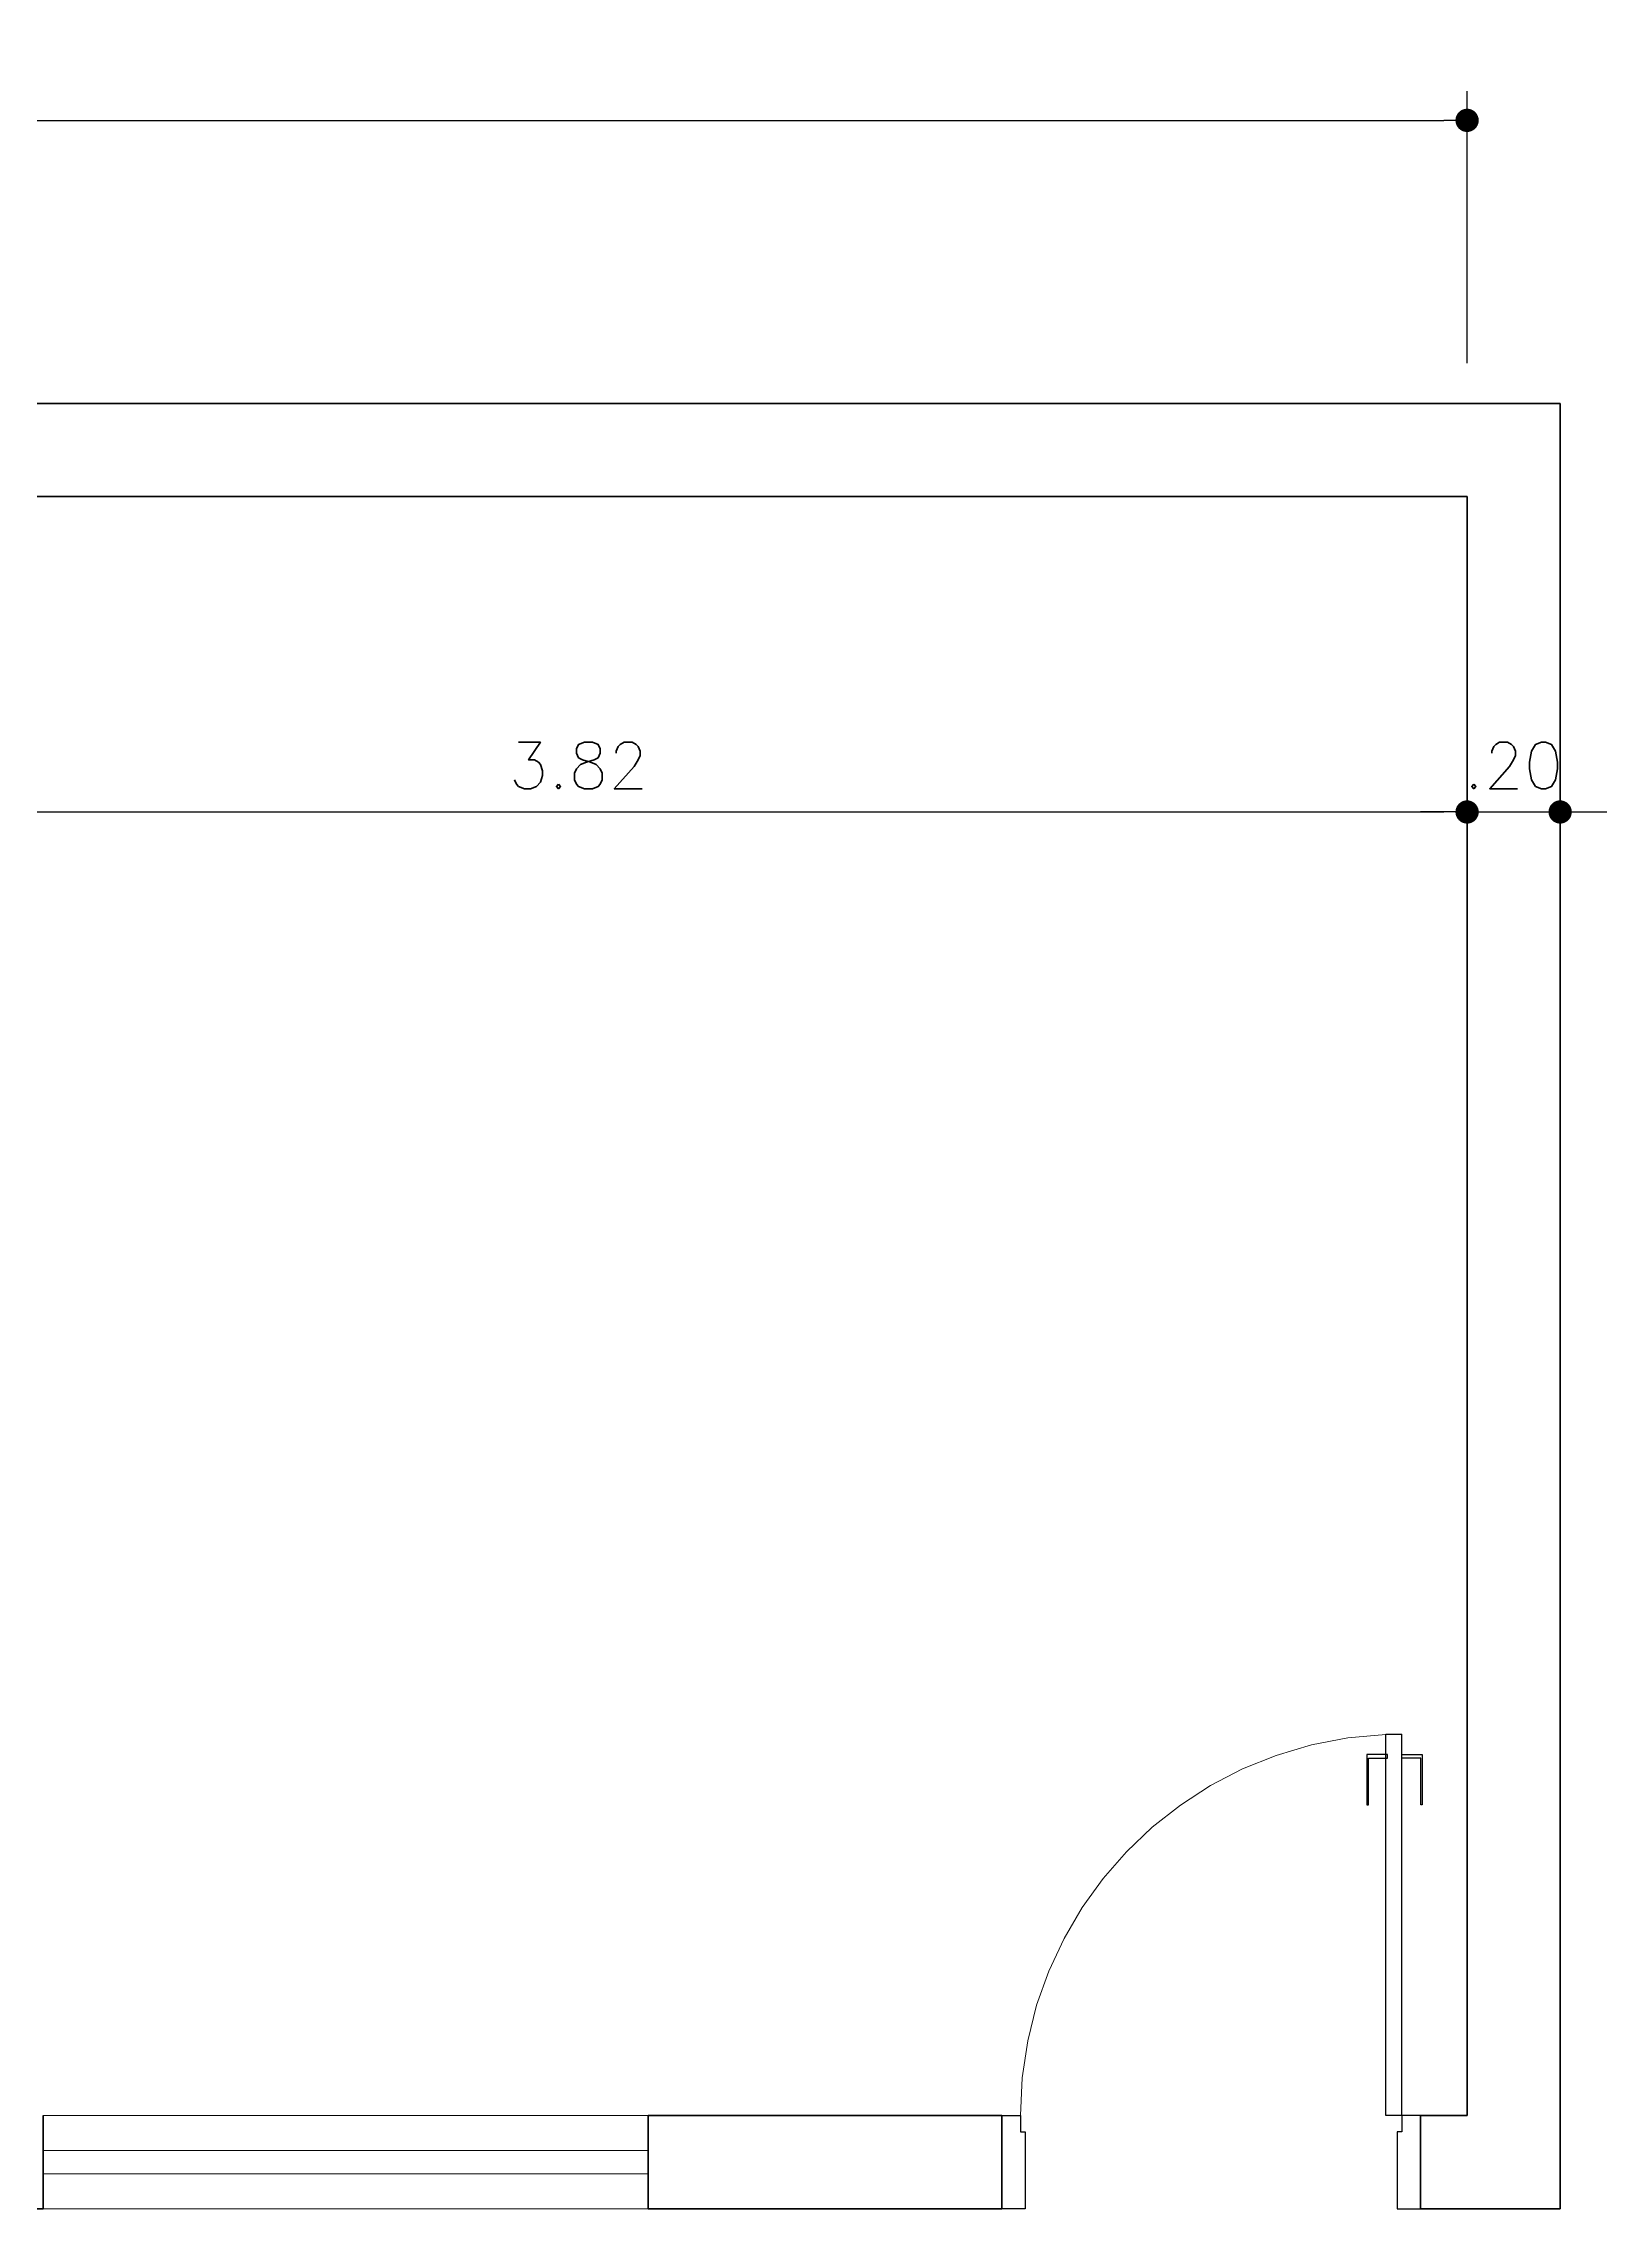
# Model space of a CAD drawing. Header units: millimetres. Extents: x -4763 to 645, y -25 to 217.
# Drawn here: x -18.997 to -15.637, y 47.719 to 52.373 of the extents above; entities that cross this region are included whole.
import ezdxf

# ---------------------------------------------------------------- set-up
doc = ezdxf.new("R2010")
doc.units = ezdxf.units.MM
doc.header["$LTSCALE"] = 0.5
doc.header["$PDMODE"] = 3
doc.linetypes.add('HIDDEN', pattern=[0.375, 0.25, -0.125])
doc.linetypes.add('HIDDEN2', pattern=[4.7625, 3.175, -1.5875])
for name, color, linetype, lineweight in [('Alvenaria-alta', 5, 'Continuous', 50), ('ARQ cota externa', 1, 'Continuous', 15), ('ARQ Esquadria 2', 2, 'Continuous', 20), ('Linha-projeção', 8, 'HIDDEN', 15)]:
    doc.layers.add(name, color=color, linetype=linetype, lineweight=lineweight)
doc.layers.add('DETALHE', color=2, linetype='Continuous')
doc.layers.add('PORTAS', color=2, linetype='Continuous')
doc.styles.add('RS50', font='romans.shx', dxfattribs={"height": 0.1})
doc.dimstyles.new('Cota 50', dxfattribs={"dimscale": 0.05, "dimtxt": 0.1, "dimasz": 1, "dimexe": 1.25, "dimexo": 0.625, "dimgap": 1, "dimtad": 1, "dimzin": 4, "dimdsep": 46, "dimtxsty": 'RS50', "dimblk": 'DOT', "dimcen": 0.1, "dimclrd": 256, "dimclre": 256, "dimclrt": 256, "dimadec": 0, "dimazin": 0, "dimtfac": 1, "dimtix": 1, "dimtmove": 0, "dimatfit": 3, "dimldrblk": 'DOT', "dimfxl": 1.25, "dimarcsym": 0})

# ---------------------------------------------------------------- blocks, each defined once
blk = doc.blocks.new('_Dot')
at = {"color": 0, "linetype": 'ByBlock', "lineweight": -2}
blk.add_line((-0.5, 0), (-1, 0), dxfattribs=at)
at = {"color": 0, "linetype": 'ByBlock', "const_width": 0.5}
blk.add_lwpolyline([(-0.25, 0, 1), (0.25, 0, 1)], format="xyb", close=True, dxfattribs=at)
blk = doc.blocks.new('*D170')
at = {"layer": 'ARQ cota externa', "lineweight": -2, "transparency": 16777216}
for p, q in [((-23.4967, 51.6857), (-23.4967, 52.2699)), ((-15.9367, 51.6857), (-15.9367, 52.2699)), ((-23.4467, 52.2074), (-15.9867, 52.2074))]:
    blk.add_line(p, q, dxfattribs=at)
at = {"layer": 'DEFPOINTS', "color": 0, "transparency": 16777216}
for p in [(-15.9367, 52.2074), (-23.4967, 51.6545), (-15.9367, 51.6545)]:
    blk.add_point(p, dxfattribs=at)
at = {"layer": 'ARQ cota externa', "lineweight": -2, "transparency": 16777216, "xscale": 0.05, "yscale": 0.05, "zscale": 0.05, "rotation": 180}
blk.add_blockref('_Dot', (-23.4967, 52.2074), dxfattribs=at)
at = {"layer": 'ARQ cota externa', "lineweight": -2, "transparency": 16777216, "xscale": 0.05, "yscale": 0.05, "zscale": 0.05}
blk.add_blockref('_Dot', (-15.9367, 52.2074), dxfattribs=at)
at = {"layer": 'ARQ cota externa', "transparency": 16777216, "insert": (-19.7167, 52.3074), "char_height": 0.1, "attachment_point": 5, "style": 'RS50'}
blk.add_mtext('7.56', dxfattribs=at)
blk = doc.blocks.new('*D175')
at = {"layer": 'ARQ cota externa', "lineweight": -2, "transparency": 16777216}
for p, q in [((-19.7567, 50.4902), (-19.7567, 50.7834)), ((-15.9367, 50.4902), (-15.9367, 50.7834)), ((-19.7067, 50.7209), (-15.9867, 50.7209))]:
    blk.add_line(p, q, dxfattribs=at)
at = {"layer": 'DEFPOINTS', "color": 0, "transparency": 16777216}
for p in [(-15.9367, 50.7209), (-19.7567, 50.4589), (-15.9367, 50.4589)]:
    blk.add_point(p, dxfattribs=at)
at = {"layer": 'ARQ cota externa', "lineweight": -2, "transparency": 16777216, "xscale": 0.05, "yscale": 0.05, "zscale": 0.05, "rotation": 180}
blk.add_blockref('_Dot', (-19.7567, 50.7209), dxfattribs=at)
at = {"layer": 'ARQ cota externa', "lineweight": -2, "transparency": 16777216, "xscale": 0.05, "yscale": 0.05, "zscale": 0.05}
blk.add_blockref('_Dot', (-15.9367, 50.7209), dxfattribs=at)
at = {"layer": 'ARQ cota externa', "transparency": 16777216, "insert": (-17.8467, 50.8209), "char_height": 0.1, "attachment_point": 5, "style": 'RS50'}
blk.add_mtext('3.82', dxfattribs=at)
blk = doc.blocks.new('*D176')
at = {"layer": 'ARQ cota externa', "lineweight": -2, "transparency": 16777216}
for p, q in [((-15.9367, 50.4902), (-15.9367, 50.7834)), ((-15.7367, 50.7522), (-15.7367, 50.7834)), ((-15.9867, 50.7209), (-16.0367, 50.7209)), ((-15.9367, 50.7209), (-15.7367, 50.7209)), ((-15.6867, 50.7209), (-15.6367, 50.7209))]:
    blk.add_line(p, q, dxfattribs=at)
at = {"layer": 'DEFPOINTS', "color": 0, "transparency": 16777216}
for p in [(-15.7367, 50.7209), (-15.7367, 50.7209), (-15.9367, 50.4589)]:
    blk.add_point(p, dxfattribs=at)
at = {"layer": 'ARQ cota externa', "lineweight": -2, "transparency": 16777216, "xscale": 0.05, "yscale": 0.05, "zscale": 0.05}
blk.add_blockref('_Dot', (-15.9367, 50.7209), dxfattribs=at)
at = {"layer": 'ARQ cota externa', "lineweight": -2, "transparency": 16777216, "xscale": 0.05, "yscale": 0.05, "zscale": 0.05, "rotation": 180}
blk.add_blockref('_Dot', (-15.7367, 50.7209), dxfattribs=at)
at = {"layer": 'ARQ cota externa', "transparency": 16777216, "insert": (-15.8367, 50.8209), "char_height": 0.1, "attachment_point": 5, "style": 'RS50'}
blk.add_mtext('.20', dxfattribs=at)

msp = doc.modelspace()

# ---------------------------------------------------------------- linework, layer by layer
at = {"layer": 'Alvenaria-alta'}
for p, q in [((-15.73667, 51.59895), (-23.69667, 51.59895)), ((-15.73667, 47.71895), (-15.73667, 51.59895)), ((-15.93667, 51.39895), (-23.49667, 51.39895)), ((-15.93667, 47.91895), (-15.93667, 51.39895)), ((-18.99667, 47.91895), (-18.99667, 47.71895)), ((-17.69667, 47.91895), (-17.69667, 47.71895)), ((-17.69667, 47.91895), (-16.93667, 47.91895)), ((-16.93667, 47.91895), (-16.93667, 47.71895)), ((-16.03667, 47.91895), (-16.03667, 47.71895)), ((-16.03667, 47.91895), (-15.93667, 47.91895)), ((-20.14167, 47.71895), (-18.99667, 47.71895)), ((-17.69667, 47.71895), (-16.93667, 47.71895)), ((-16.03667, 47.71895), (-15.73667, 47.71895))]:
    msp.add_line(p, q, dxfattribs=at)
at = {"layer": 'ARQ Esquadria 2'}
for p, q in [((-18.99667, 47.91895), (-17.69667, 47.91895)), ((-18.99667, 47.84395), (-17.69667, 47.84395)), ((-18.99667, 47.79395), (-17.69667, 47.79395)), ((-18.99667, 47.71895), (-17.69667, 47.71895))]:
    msp.add_line(p, q, dxfattribs=at)
at = {"layer": 'DETALHE', "color": 1}
for points in [[(-16.10799, 48.69528), (-16.15217, 48.69528), (-16.15217, 48.58719), (-16.14888, 48.58719), (-16.14888, 48.68729), (-16.10799, 48.68729)], [(-16.07709, 48.69528), (-16.03292, 48.69528), (-16.03292, 48.58719), (-16.03621, 48.58719), (-16.03621, 48.68729), (-16.07709, 48.68729)]]:
    msp.add_lwpolyline(points, close=True, dxfattribs=at)
at = {"layer": 'Linha-projeção', "linetype": 'HIDDEN2'}
msp.add_arc((-16.07667, 47.91895), 0.82, 92.44407, 180, dxfattribs=at)
at = {"layer": 'PORTAS'}
for p, q in [((-16.11167, 47.91895), (-16.11167, 48.73895)), ((-16.11167, 48.73895), (-16.07667, 48.73895)), ((-16.07667, 47.91895), (-16.07667, 48.73895)), ((-16.93667, 47.91895), (-16.89667, 47.91895)), ((-16.89667, 47.91895), (-16.89667, 47.88395)), ((-16.03667, 47.91895), (-16.11167, 47.91895)), ((-16.03667, 47.91895), (-16.07667, 47.91895)), ((-16.07667, 47.91895), (-16.07667, 47.88395)), ((-16.89667, 47.88395), (-16.88667, 47.88395)), ((-16.88667, 47.88395), (-16.88667, 47.71895)), ((-16.07667, 47.88395), (-16.08667, 47.88395)), ((-16.08667, 47.88395), (-16.08667, 47.71895)), ((-16.88667, 47.71895), (-16.93667, 47.71895)), ((-16.08667, 47.71895), (-16.03667, 47.71895))]:
    msp.add_line(p, q, dxfattribs=at)

# ---------------------------------------------------------------- dimensions: what is measured, and where the dimension line sits
at = {"layer": 'ARQ cota externa'}
dim = msp.add_linear_dim(base=(-15.93667, 52.20738), p1=(-23.49667, 51.65448), p2=(-15.93667, 51.65448), dimstyle='Cota 50', dxfattribs=at)
dim.commit()
dim.dimension.update_dxf_attribs({"geometry": '*D170', "text_midpoint": (-19.71667, 52.30738)})
for base, p1, p2, picture, middle in [((-15.93667, 50.72094), (-19.75667, 50.45895), (-15.93667, 50.45895), '*D175', (-17.84667, 50.82094)), ((-15.73667, 50.72094), (-15.93667, 50.45895), (-15.73667, 50.72094), '*D176', (-15.83667, 50.82094))]:
    dim = msp.add_linear_dim(base=base, p1=p1, p2=p2, dimstyle='Cota 50', override={"dimtmove": 1}, dxfattribs=at)
    dim.commit()
    dim.dimension.update_dxf_attribs({"geometry": picture, "text_midpoint": middle})

doc.saveas('drawing.dxf')
